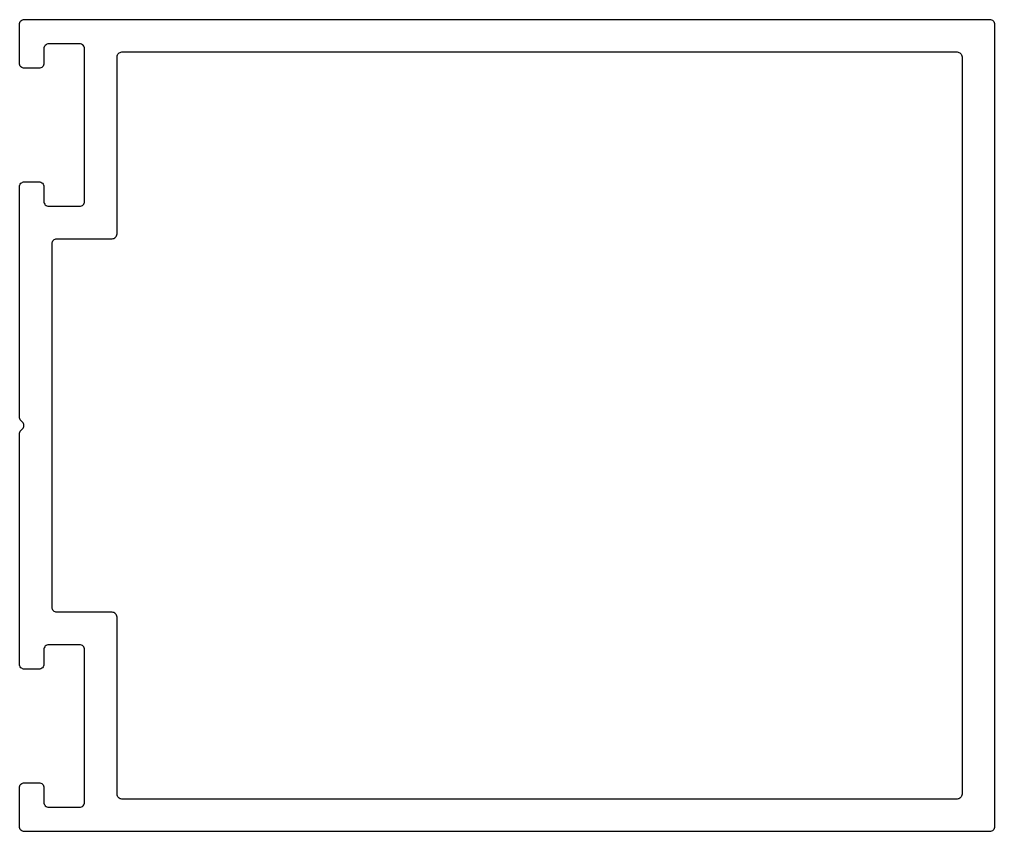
# Model space of a CAD drawing. Extents: x 676.3 to 736.3, y -51.6 to -1.6.
import ezdxf

# ---------------------------------------------------------------- set-up
doc = ezdxf.new("R2010")
doc.units = 0
doc.header["$LTSCALE"] = 15
doc.layers.get('0').update_dxf_attribs({"linetype": 'CONTINUOUS'})

msp = doc.modelspace()

# ---------------------------------------------------------------- linework, layer by layer
at = {"color": 0, "ltscale": 0.05}
for points in [[(676.44, -26.862, 0.414214), (676.44, -26.437), (676.34, -26.337, -0.198912), (676.252, -26.125), (676.252, -11.95, -0.414214), (676.552, -11.65), (677.452, -11.65, -0.414214), (677.752, -11.95), (677.752, -12.85, 0.414214), (678.052, -13.15), (679.952, -13.15, 0.414214), (680.252, -12.85), (680.252, -3.45, 0.414214), (679.952, -3.15), (678.052, -3.15, 0.414214), (677.752, -3.45), (677.752, -4.35, -0.414214), (677.452, -4.65), (676.552, -4.65, -0.414214), (676.252, -4.35), (676.252, -1.95, -0.414214), (676.552, -1.65), (735.952, -1.65, -0.414214), (736.252, -1.95), (736.252, -51.35, -0.414214), (735.952, -51.65), (676.552, -51.65, -0.414214), (676.252, -51.35), (676.252, -48.95, -0.414214), (676.552, -48.65), (677.452, -48.65, -0.414214), (677.752, -48.95), (677.752, -49.85, 0.414214), (678.052, -50.15), (679.952, -50.15, 0.414214), (680.252, -49.85), (680.252, -40.45, 0.414214), (679.952, -40.15), (678.052, -40.15, 0.414214), (677.752, -40.45), (677.752, -41.35, -0.414214), (677.452, -41.65), (676.552, -41.65, -0.414214), (676.252, -41.35), (676.252, -27.174, -0.198912), (676.34, -26.962)], [(733.952, -49.65), (682.552, -49.65, -0.414214), (682.252, -49.35), (682.252, -38.45, 0.414214), (681.952, -38.15), (678.552, -38.15, -0.414214), (678.252, -37.85), (678.252, -15.45, -0.414214), (678.552, -15.15), (681.952, -15.15, 0.414214), (682.252, -14.85), (682.252, -3.95, -0.414214), (682.552, -3.65), (733.952, -3.65, -0.414214), (734.252, -3.95), (734.252, -49.35, -0.414214)]]:
    msp.add_lwpolyline(points, format="xyb", close=True, dxfattribs=at)

doc.saveas('drawing.dxf')
